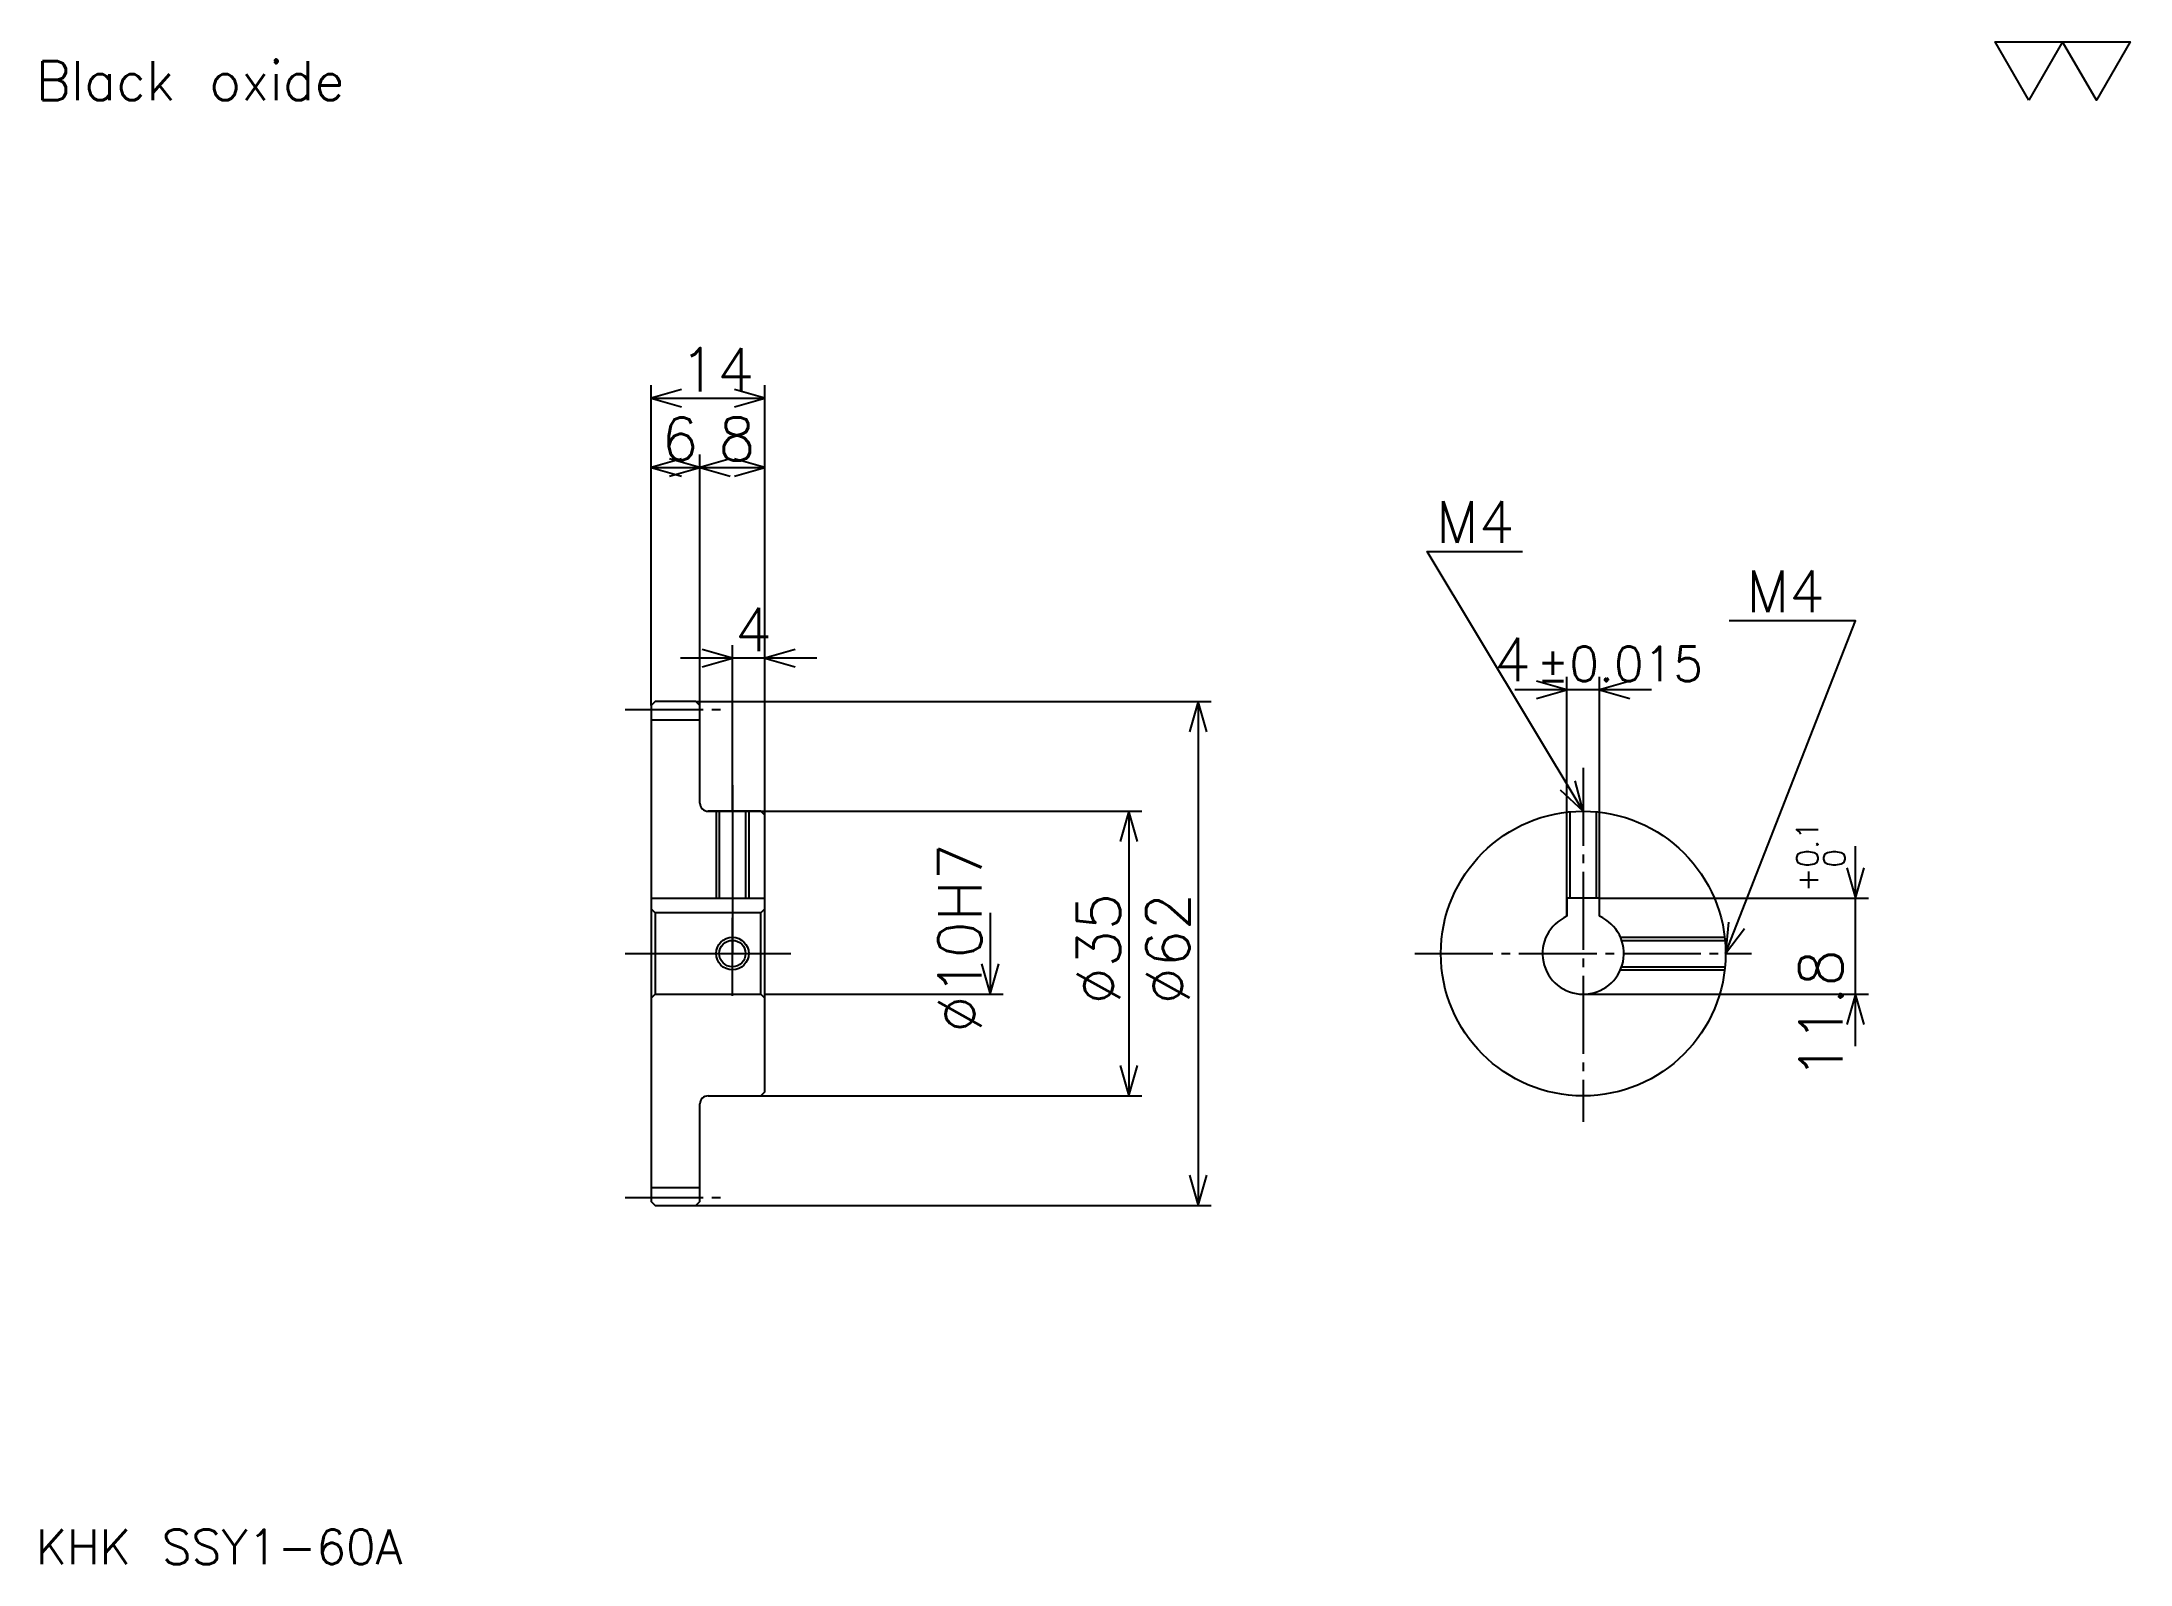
# Model space of a CAD drawing. Extents: x 11 to 268, y 12 to 199.
import ezdxf

# ---------------------------------------------------------------- set-up
doc = ezdxf.new("R2010")
doc.units = 0
doc.linetypes.add('DASHDOT', pattern=[12.782608, 9.586957, -1.065217, 1.065217, -1.065217])
doc.layers.get('0').update_dxf_attribs({"linetype": 'CONTINUOUS'})
doc.layers.add('DASHDOT', color=6, linetype='DASHDOT')
doc.styles.add('KANJI', font='TXT', dxfattribs={"bigfont": 'BIGFONT'})

msp = doc.modelspace()

# ---------------------------------------------------------------- linework, layer by layer
at = {"color": 5}
for p, q in [((86.282608, 117.815216), (86.282608, 156.695648)), ((100.282608, 117.815216), (100.282608, 156.695648)), ((86.282608, 155.097824), (100.282608, 155.097824)), ((86.282608, 146.57608), (92.282608, 146.57608)), ((92.282608, 117.815216), (92.282608, 148.17392)), ((92.282608, 146.57608), (100.282608, 146.57608)), ((96.282608, 117.815216), (96.282608, 124.739136)), ((106.673912, 123.141304), (89.891304, 123.141304)), ((198.869568, 93.615219), (198.869568, 120.826088)), ((202.869568, 93.615219), (202.869568, 120.826088)), ((209.260864, 119.228256), (192.478271, 119.228256)), ((86.282608, 117.315216), (86.282608, 117.815216)), ((91.782608, 117.815216), (100.282608, 117.815216)), ((92.282608, 117.315216), (92.282608, 117.815216)), ((96.282608, 104.315216), (96.282608, 117.815216)), ((96.282608, 104.315216), (96.282608, 117.815216)), ((100.282608, 117.815216), (155.141296, 117.815216)), ((100.282608, 103.815216), (100.282608, 117.815216)), ((153.543472, 117.815216), (153.543472, 55.815216)), ((93.282608, 104.315216), (100.282608, 104.315216)), ((100.282608, 104.315216), (146.619568, 104.315216)), ((145.021744, 104.315216), (145.021744, 69.315216)), ((234.347824, 75.423912), (234.347824, 100.006523)), ((202.869568, 93.615219), (235.945648, 93.615219)), ((127.978256, 91.815216), (127.978256, 81.815216)), ((100.282608, 81.815216), (129.57608, 81.815216)), ((200.869568, 81.815216), (235.945648, 81.815216)), ((93.282608, 69.315216), (100.282608, 69.315216)), ((100.282608, 69.315216), (146.619568, 69.315216)), ((91.782608, 55.815216), (100.282608, 55.815216)), ((100.282608, 55.815216), (155.141296, 55.815216))]:
    msp.add_line(p, q, dxfattribs=at)
at = {"color": 4}
for p, q in [((86.282608, 115.565216), (92.282608, 115.565216)), ((86.282608, 93.615219), (100.282608, 93.615219)), ((86.782608, 91.815216), (86.782608, 81.815216)), ((99.782608, 91.815216), (100.282608, 92.315216)), ((99.782608, 81.815216), (100.282608, 81.315216)), ((86.282608, 58.065216), (92.282608, 58.065216))]:
    msp.add_line(p, q, dxfattribs=at)
at = {"color": 7}
msp.add_lwpolyline([(255.652176, 191.739136), (251.497833, 198.940002), (268.115234, 198.940002), (263.960876, 191.739136), (259.806519, 198.940002), (255.652176, 191.739136)], dxfattribs=at)
at = {"color": 5}
for points in [[(90.010872, 156.16304), (86.282608, 155.097824), (90.010872, 154.032608)], [(96.554344, 154.032608), (100.282608, 155.097824), (96.554344, 156.16304)], [(90.010872, 147.641296), (86.282608, 146.57608), (90.010872, 145.510864)], [(88.554344, 145.510864), (92.282608, 146.57608), (88.554344, 147.641296)], [(96.010872, 147.641296), (92.282608, 146.57608), (96.010872, 145.510864)], [(96.554344, 145.510864), (100.282608, 146.57608), (96.554344, 147.641296)], [(200.869568, 104.315216), (181.695648, 136.271729), (193.41304, 136.271729)], [(218.369568, 86.815216), (234.347824, 127.75), (218.795654, 127.75)], [(92.554344, 122.076088), (96.282608, 123.141304), (92.554344, 124.20652)], [(104.010864, 124.20652), (100.282608, 123.141304), (104.010864, 122.076088)], [(195.141296, 118.16304), (198.869568, 119.228256), (195.141296, 120.293472)], [(206.597839, 120.293472), (202.869568, 119.228256), (206.597839, 118.16304)], [(154.608688, 114.08696), (153.543472, 117.815216), (152.478256, 114.08696)], [(198.037979, 106.964127), (200.869568, 104.315216), (199.864807, 108.060226)], [(146.08696, 100.586952), (145.021744, 104.315216), (143.956528, 100.586952)], [(233.282608, 97.343475), (234.347824, 93.615219), (235.41304, 97.343475)], [(218.732925, 90.675606), (218.369568, 86.815216), (220.717529, 89.900948)], [(126.91304, 85.54348), (127.978256, 81.815216), (129.043472, 85.54348)], [(235.41304, 78.086952), (234.347824, 81.815216), (233.282608, 78.086952)], [(143.956528, 73.04348), (145.021744, 69.315216), (146.08696, 73.04348)], [(152.478256, 59.543476), (153.543472, 55.815216), (154.608688, 59.543476)]]:
    msp.add_lwpolyline(points, dxfattribs=at)
at = {"color": 4}
for points in [[(92.282608, 105.315216), (92.282608, 117.315216), (91.782608, 117.815216), (86.782608, 117.815216), (86.282608, 117.315216), (86.282608, 81.315216)], [(93.282608, 69.315216), (99.782608, 69.315216), (100.282608, 69.815216), (100.282608, 103.815216), (99.782608, 104.315216), (93.282608, 104.315216)], [(94.282608, 104.315216), (94.282608, 93.615219)], [(94.662605, 104.315216), (94.662605, 93.615219)], [(97.902611, 104.315216), (97.902611, 93.615219)], [(98.282608, 104.315216), (98.282608, 93.615219)], [(198.869568, 91.397789), (198.869568, 104.200554)], [(199.249573, 93.615219), (199.249573, 104.240074)], [(202.489563, 93.615219), (202.489563, 104.240074)], [(202.869568, 91.397789), (202.869568, 104.200554)], [(202.869568, 91.397789), (202.869568, 93.615219), (198.869568, 93.615219), (198.869568, 91.397789)], [(86.282608, 81.315216), (86.782608, 81.815216), (99.782608, 81.815216), (99.782608, 91.815216), (86.782608, 91.815216), (86.282608, 92.315216)], [(205.452148, 88.815216), (218.254898, 88.815216)], [(205.599854, 88.435219), (218.294418, 88.435219)], [(205.452148, 84.815216), (218.254898, 84.815216)], [(205.599854, 85.195213), (218.294418, 85.195213)], [(86.282608, 81.315216), (86.282608, 56.315216), (86.782608, 55.815216), (91.782608, 55.815216), (92.282608, 56.315216), (92.282608, 68.315216)]]:
    msp.add_lwpolyline(points, dxfattribs=at)
for centre, radius in [((200.869568, 86.815216), 17.5), ((96.282608, 86.815216), 1.62)]:
    msp.add_circle(centre, radius, dxfattribs=at)
at = {"color": 7}
msp.add_circle((96.282608, 86.815216), 2, dxfattribs=at)
at = {"color": 4}
for centre, radius, start, end in [((93.282608, 105.315216), 1, 180, 270), ((200.869568, 86.815216), 5, 113.57817801, 66.42182199), ((93.282608, 68.315216), 1, 90, 180)]:
    msp.add_arc(centre, radius, start, end, dxfattribs=at)
at = {"layer": 'DASHDOT', "color": 7}
for p, q in [((83.086952, 116.815216), (95.478256, 116.815216)), ((200.869568, 109.641304), (200.869568, 66.119568)), ((96.282608, 104.315216), (96.282608, 86.815216)), ((83.086952, 86.815216), (103.478256, 86.815216)), ((180.17392, 86.815216), (221.565216, 86.815216)), ((83.086952, 56.815216), (95.478256, 56.815216))]:
    msp.add_line(p, q, dxfattribs=at)
for points in [[(96.282608, 107.510864), (96.282608, 90.419563)], [(96.282608, 81.619568), (96.282608, 92.010864)], [(91.08696, 86.815216), (101.478256, 86.815216)]]:
    msp.add_lwpolyline(points, dxfattribs=at)

# ---------------------------------------------------------------- texts
at = {"color": 7, "style": 'KANJI'}
for s, height, p in [('Black oxide', 4.793478, (10.652174, 191.739136)), ('14', 5.326087, (89.820648, 155.949997)), ('6', 5.326087, (87.551628, 147.428253)), ('8', 5.326087, (94.551628, 147.428253)), ('M4', 5.113044, (182.760864, 137.33696)), ('M4', 5.113044, (220.926086, 128.815216)), ('4', 5.326087, (96.551628, 123.993477)), ('4', 5.326087, (189.875473, 120.293472)), ('%%p0.015', 4.26087, (195.147644, 120.293472)), ('KHK SSY1-60A', 4.26087, (10.652174, 11.717391))]:
    msp.add_text(s, height=height, dxfattribs=at).set_placement(p)
for s, height, p in [('0.1', 2.663043, (229.767395, 97.384659)), ('%%c10H7', 5.326087, (126.91304, 77.095108)), ('0', 2.663043, (233.069565, 97.384659)), ('+', 2.663043, (229.767395, 94.402046)), ('%%c35', 5.326087, (143.956528, 80.557068)), ('%%c62', 5.326087, (152.478256, 80.557068)), ('11.8', 5.326087, (232.75, 71.348633))]:
    msp.add_text(s, height=height, rotation=90, dxfattribs=at).set_placement(p)

doc.saveas('drawing.dxf')
